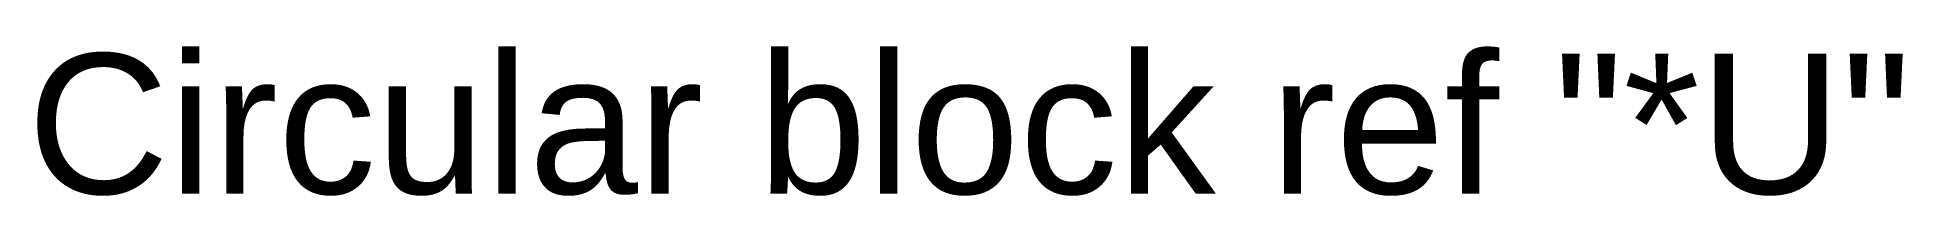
# Model space of a CAD drawing. Header units: millimetres. Extents: x 0 to 2110312, y -101172 to 3.
# Drawn here: x 0.18 to 33.38, y -0.04 to 2.63 of the extents above.
import ezdxf

# ---------------------------------------------------------------- set-up
doc = ezdxf.new("R2010")
doc.units = ezdxf.units.MM
doc.header["$LTSCALE"] = 1000
doc.header["$MEASUREMENT"] = 0
doc.layers.get('Defpoints').update_dxf_attribs({"linetype": 'CONTINUOUS'})
doc.layers.add('KCS_HATCH_COL', color=8, linetype='CONTINUOUS')
doc.styles.add('KCS_SMTEXT', font='arial.ttf', dxfattribs={"width": 0.7})

# ---------------------------------------------------------------- blocks, each defined once
blk = doc.blocks.new('*U121')
at = {"layer": 'Defpoints', "style": 'KCS_SMTEXT'}
blk.add_text('Circular block ref "*U"', height=2.5, dxfattribs=at).set_placement((0, 0))
blk = doc.blocks.new('*U122')
at = {"layer": 'Defpoints', "style": 'KCS_SMTEXT'}
blk.add_text('Circular block ref "*U"', height=2.5, dxfattribs=at).set_placement((0, 0))
blk = doc.blocks.new('*U123')
at = {"layer": 'Defpoints', "style": 'KCS_SMTEXT'}
blk.add_text('Circular block ref "*U"', height=2.5, dxfattribs=at).set_placement((0, 0))
blk = doc.blocks.new('*U124')
at = {"layer": 'Defpoints', "style": 'KCS_SMTEXT'}
blk.add_text('Circular block ref "*U"', height=2.5, dxfattribs=at).set_placement((0, 0))
blk = doc.blocks.new('*U125')
at = {"layer": 'Defpoints', "style": 'KCS_SMTEXT'}
blk.add_text('Circular block ref "*U"', height=2.5, dxfattribs=at).set_placement((0, 0))
blk = doc.blocks.new('*U126')
at = {"layer": 'Defpoints', "style": 'KCS_SMTEXT'}
blk.add_text('Circular block ref "*U"', height=2.5, dxfattribs=at).set_placement((0, 0))
blk = doc.blocks.new('*U127')
at = {"layer": 'Defpoints', "style": 'KCS_SMTEXT'}
blk.add_text('Circular block ref "*U"', height=2.5, dxfattribs=at).set_placement((0, 0))
blk = doc.blocks.new('*U128')
at = {"layer": 'Defpoints', "style": 'KCS_SMTEXT'}
blk.add_text('Circular block ref "*U"', height=2.5, dxfattribs=at).set_placement((0, 0))
blk = doc.blocks.new('*U129')
at = {"layer": 'Defpoints', "style": 'KCS_SMTEXT'}
blk.add_text('Circular block ref "*U"', height=2.5, dxfattribs=at).set_placement((0, 0))
blk = doc.blocks.new('*U130')
at = {"layer": 'Defpoints', "style": 'KCS_SMTEXT'}
blk.add_text('Circular block ref "*U"', height=2.5, dxfattribs=at).set_placement((0, 0))
blk = doc.blocks.new('*U131')
at = {"layer": 'Defpoints', "style": 'KCS_SMTEXT'}
blk.add_text('Circular block ref "*U"', height=2.5, dxfattribs=at).set_placement((0, 0))
blk = doc.blocks.new('*U132')
at = {"layer": 'Defpoints', "style": 'KCS_SMTEXT'}
blk.add_text('Circular block ref "*U"', height=2.5, dxfattribs=at).set_placement((0, 0))
blk = doc.blocks.new('*U298')
at = {"layer": 'KCS_HATCH_COL', "style": 'KCS_SMTEXT'}
blk.add_text('Circular block ref "*U"', height=2.5, dxfattribs=at).set_placement((0, 0))
blk = doc.blocks.new('*U299')
at = {"layer": 'KCS_HATCH_COL', "style": 'KCS_SMTEXT'}
blk.add_text('Circular block ref "*U"', height=2.5, dxfattribs=at).set_placement((0, 0))
blk = doc.blocks.new('*U300')
at = {"layer": 'KCS_HATCH_COL', "style": 'KCS_SMTEXT'}
blk.add_text('Circular block ref "*U"', height=2.5, dxfattribs=at).set_placement((0, 0))
blk = doc.blocks.new('*U301')
at = {"layer": 'KCS_HATCH_COL', "style": 'KCS_SMTEXT'}
blk.add_text('Circular block ref "*U"', height=2.5, dxfattribs=at).set_placement((0, 0))
blk = doc.blocks.new('*U302')
at = {"layer": 'KCS_HATCH_COL', "style": 'KCS_SMTEXT'}
blk.add_text('Circular block ref "*U"', height=2.5, dxfattribs=at).set_placement((0, 0))
blk = doc.blocks.new('*U303')
at = {"layer": 'KCS_HATCH_COL', "style": 'KCS_SMTEXT'}
blk.add_text('Circular block ref "*U"', height=2.5, dxfattribs=at).set_placement((0, 0))
blk = doc.blocks.new('*U304')
at = {"layer": 'KCS_HATCH_COL', "style": 'KCS_SMTEXT'}
blk.add_text('Circular block ref "*U"', height=2.5, dxfattribs=at).set_placement((0, 0))
blk = doc.blocks.new('*U305')
at = {"layer": 'KCS_HATCH_COL', "style": 'KCS_SMTEXT'}
blk.add_text('Circular block ref "*U"', height=2.5, dxfattribs=at).set_placement((0, 0))

msp = doc.modelspace()

# ---------------------------------------------------------------- block references
at = {"layer": 'Defpoints'}
for name in ['*U121', '*U122', '*U123', '*U124', '*U125', '*U126', '*U127', '*U128', '*U129', '*U130', '*U131', '*U132']:
    msp.add_blockref(name, (0, 0), dxfattribs=at)
at = {"layer": 'KCS_HATCH_COL'}
for name in ['*U298', '*U299', '*U300', '*U301', '*U302', '*U303', '*U304', '*U305']:
    msp.add_blockref(name, (0, 0), dxfattribs=at)

doc.saveas('drawing.dxf')
